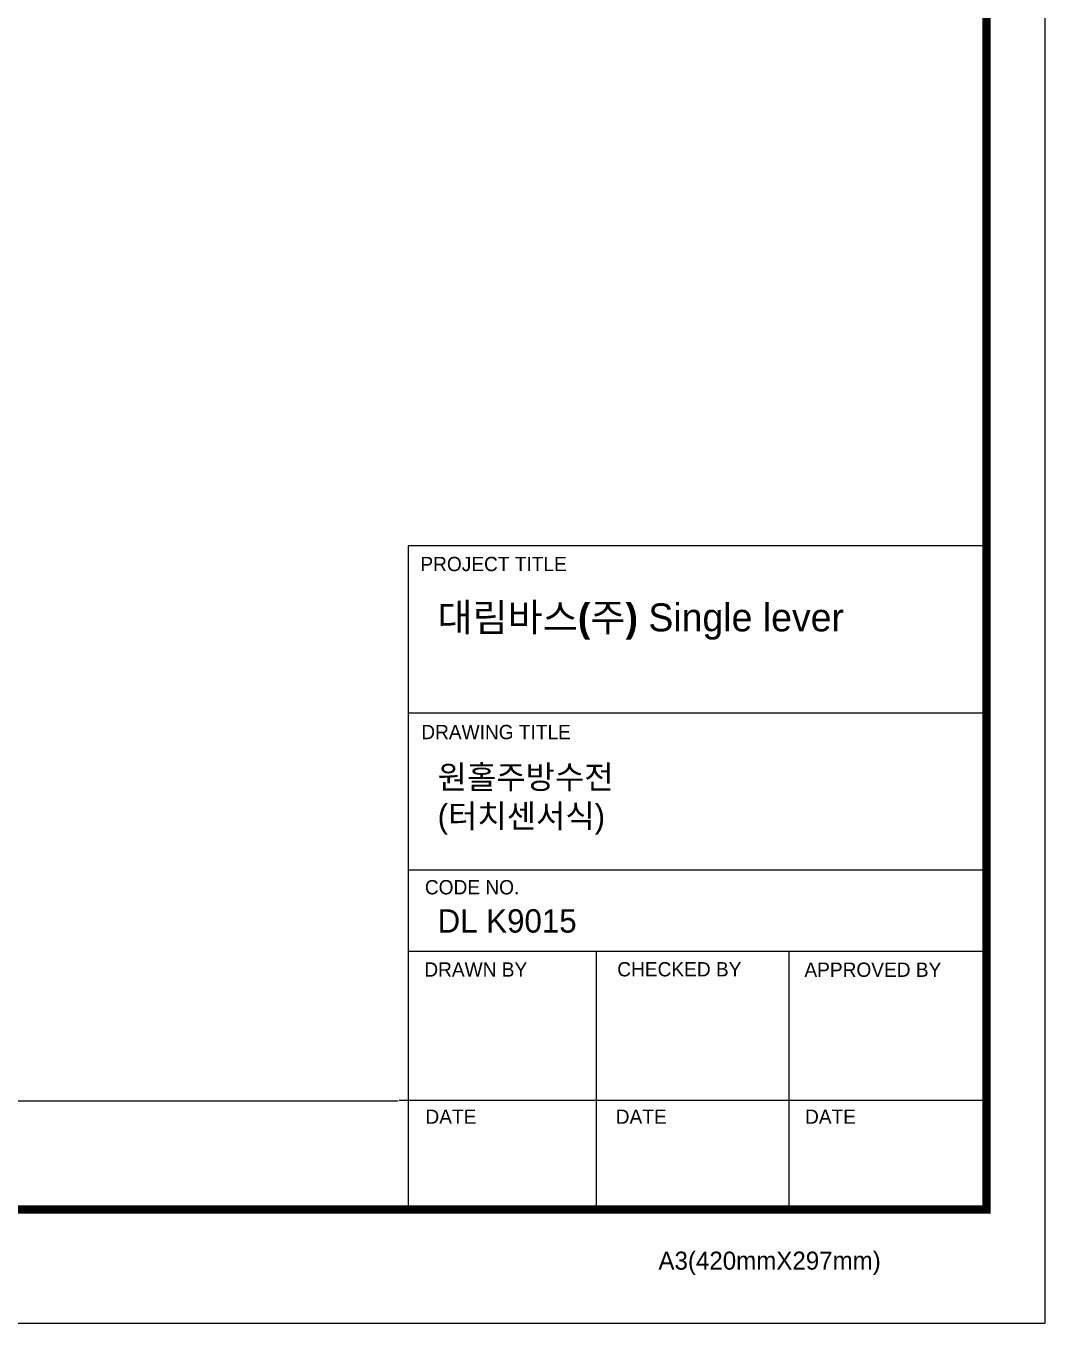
# Model space of a CAD drawing. Extents: x 1350 to 2592, y -2 to 907.
# Drawn here: x 2242.2 to 2591.7, y -2 to 443 of the extents above; entities that cross this region are included whole.
import ezdxf

# ---------------------------------------------------------------- set-up
doc = ezdxf.new("R2010")
doc.units = 0
doc.header["$LTSCALE"] = 10
doc.header["$MEASUREMENT"] = 0
doc.layers.get('0').update_dxf_attribs({"linetype": 'CONTINUOUS'})
doc.styles.add('Daelim Dimension', font='')
doc.styles.get('Daelim Dimension').set_extended_font_data('나눔고딕')

msp = doc.modelspace()

# ---------------------------------------------------------------- linework, layer by layer
at = {"color": 5, "ltscale": 40}
for p, q in [((2571.65, 264.58), (2373.27, 264.58)), ((2571.65, 207.25), (2373.27, 207.25)), ((2571.65, 207.25), (2373.27, 207.25)), ((2571.65, 153.31), (2373.27, 153.31)), ((2571.65, 153.31), (2373.27, 153.31)), ((2571.65, 125.49), (2373.27, 125.49)), ((2571.65, 125.49), (2373.27, 125.49)), ((2437.71, 125.49), (2437.71, 36.93)), ((2503.83, 125.49), (2503.83, 36.93)), ((2571.65, 74.33), (2370.14, 74.33)), ((2571.65, 74.33), (2374.82, 74.33)), ((2571.65, 36.93), (2401.64, 36.93))]:
    msp.add_line(p, q, dxfattribs=at)
at = {"color": 5, "ltscale": 0.5}
msp.add_line((2373.27, 264.58), (2373.27, 35.73), dxfattribs=at)
at = {"color": 5}
msp.add_line((1370.45, 74.19), (2369.9, 74.19), dxfattribs=at)
at = {"ltscale": 0.5}
msp.add_lwpolyline([(1350.49, -2.02), (2591.73, -2.02), (2591.73, 907.46), (1350.49, 907.46)], close=True, dxfattribs=at)
at = {"color": 5, "linetype": 'ByBlock', "lineweight": 200, "const_width": 2.86}
msp.add_lwpolyline([(1370.45, 36.93), (2571.65, 36.93), (2571.65, 886.35), (1370.45, 886.35)], close=True, dxfattribs=at)

# ---------------------------------------------------------------- texts
at = {"color": 5, "ltscale": 40, "style": 'Daelim Dimension'}
for s, height, p in [('PROJECT TITLE', 4.8982, (2377.47, 255.95)), ('DRAWING TITLE', 4.8982, (2377.78, 198.3)), ('CODE NO.', 4.898, (2379.01, 145.06)), ('DRAWN BY', 4.898, (2378.82, 116.83)), ('CHECKED BY', 4.898, (2445, 116.92)), ('APPROVED BY', 4.8982, (2509.19, 116.76)), ('DATE', 4.898, (2379.2, 66.34)), ('DATE', 4.898, (2444.48, 66.34)), ('DATE', 4.898, (2509.41, 66.34)), ('A3(420mmX297mm)', 6.1821, (2459.12, 16.31))]:
    msp.add_text(s, height=height, dxfattribs=at).set_placement(p)
at = {"attachment_point": 1, "style": 'Daelim Dimension'}
for s, insert, char_height, width in [('{\\fPretendard Variable SemiBold|b0|i0|c129|p2;\\C7;대림바스(주)} Single lever', (2383.3, 244.89), 9.602, 154.3255), ('원홀주방수전\\P(터치센서식)', (2383.38, 189.32), 8.016, 134.8988), ('DL K9015', (2383.38, 139.95), 8.016, 134.8988)]:
    msp.add_mtext(s, dxfattribs=dict(at, insert=insert, char_height=char_height, width=width))

doc.saveas('drawing.dxf')
